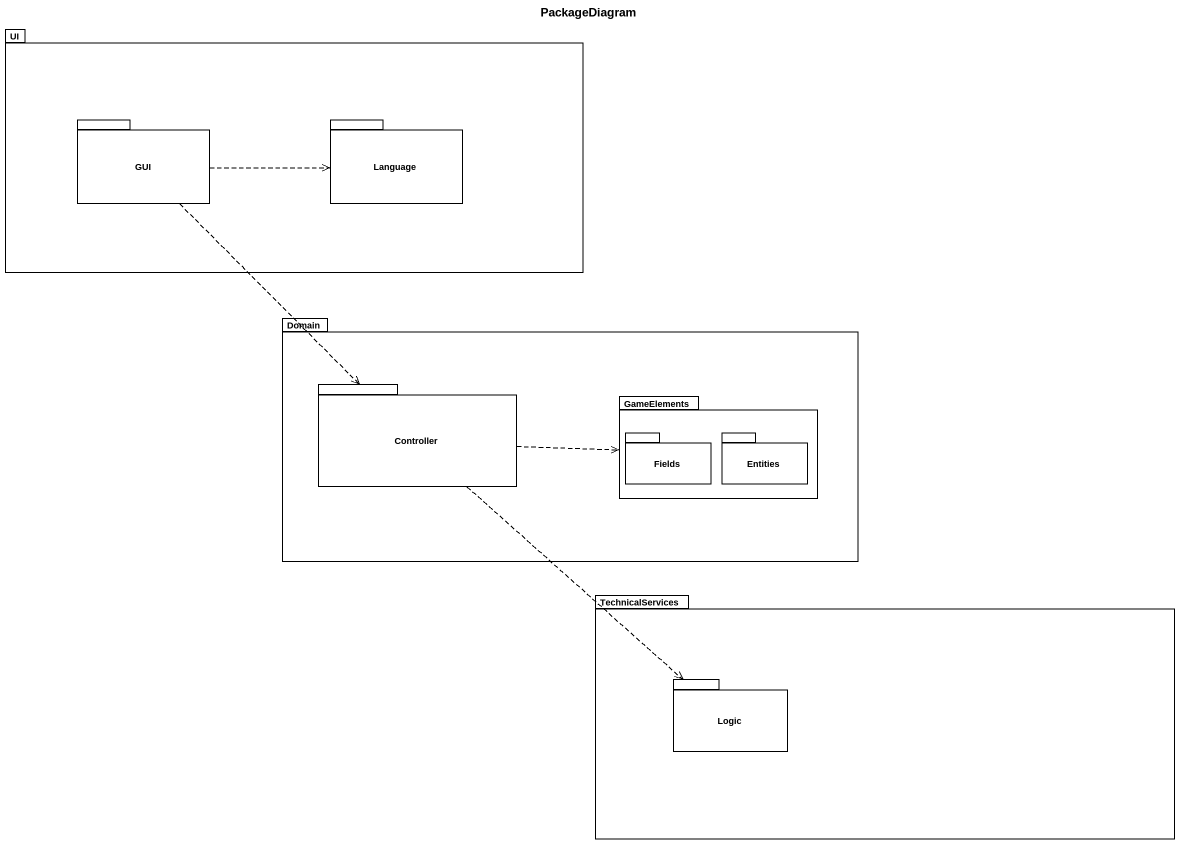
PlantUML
@startuml
title PackageDiagram
package UI {
  package GUI {
  }
  package Language {
  }
}
package Domain {
  package Controller {
  }
  package GameElements {
    package Fields {
    }
    package Entities {
    }
  }
}
package TechnicalServices {
  package Logic {
  }
}
GUI .right.> Language
GUI ..> Controller
Controller .right.> GameElements
Controller ..> Logic
@enduml
